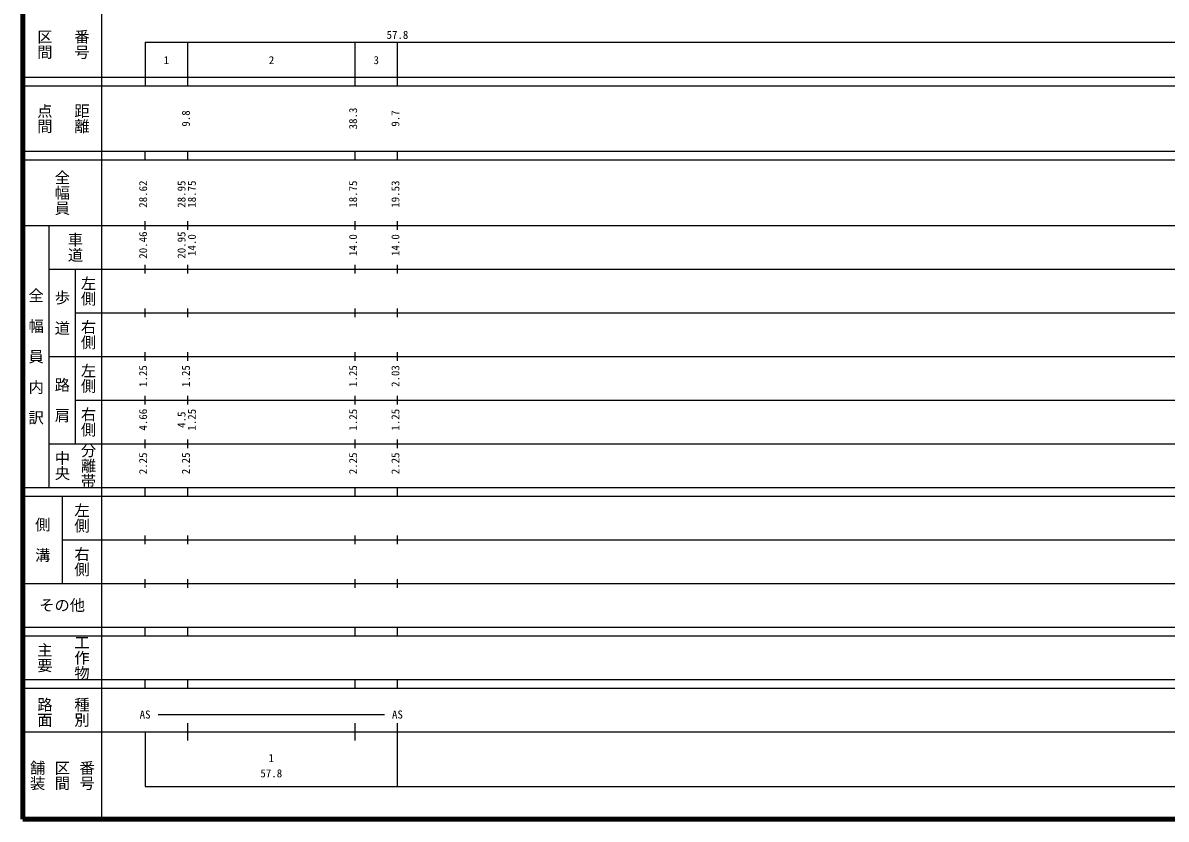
# Model space of a CAD drawing. Units: millimetres on the paper, enlarged 1000 times. Extents: x 40000 to 680000, y 20000 to 380000.
# Drawn here: x 40000 to 301884, y 20000 to 202409 of the extents above; entities that cross this region are included whole.
import ezdxf
from ezdxf.enums import TextEntityAlignment as Align

# ---------------------------------------------------------------- set-up
doc = ezdxf.new("R2010")
doc.units = ezdxf.units.MM
doc.header["$LTSCALE"] = 1000
doc.layers.add('M-TTL', color=2, linetype='Continuous', lineweight=140)
doc.layers.add('M-TTL-BAND', color=7, linetype='Continuous', lineweight=25)
doc.styles.add('@ＭＳ ゴシック', font='')
doc.styles.add('ＭＳ ゴシック', font='')
doc.styles.get('@ＭＳ ゴシック').set_extended_font_data('@MS Gothic')
doc.styles.get('ＭＳ ゴシック').set_extended_font_data('MS Gothic')

msp = doc.modelspace()

# ---------------------------------------------------------------- linework, layer by layer
at = {"layer": 'M-TTL'}
for p, q in [((40000, 380000), (40000, 20000)), ((40000, 20000), (680000, 20000))]:
    msp.add_line(p, q, dxfattribs=at)
at = {"layer": 'M-TTL-BAND'}
for p, q in [((58000, 370000), (58000, 20000)), ((68000, 198000), (579000, 198000)), ((68000, 198000), (68000, 188000)), ((77800, 188000), (77800, 198000)), ((116100, 188000), (116100, 198000)), ((125800, 188000), (125800, 198000)), ((40000, 190000), (579000, 190000)), ((40000, 188000), (579000, 188000)), ((40000, 173000), (579000, 173000)), ((68000, 171000), (68000, 173000)), ((77800, 171000), (77800, 173000)), ((116100, 171000), (116100, 173000)), ((125800, 171000), (125800, 173000)), ((40000, 171000), (579000, 171000)), ((40000, 156000), (579000, 156000)), ((46000, 96000), (46000, 156000)), ((68000, 155000), (68000, 157000)), ((77800, 155000), (77800, 157000)), ((116100, 155000), (116100, 157000)), ((125800, 155000), (125800, 157000)), ((68000, 145000), (68000, 147000)), ((77800, 145000), (77800, 147000)), ((116100, 145000), (116100, 147000)), ((125800, 145000), (125800, 147000)), ((46000, 146000), (579000, 146000)), ((52000, 146000), (52000, 106000)), ((68000, 135000), (68000, 137000)), ((77800, 135000), (77800, 137000)), ((116100, 135000), (116100, 137000)), ((125800, 135000), (125800, 137000)), ((52000, 136000), (579000, 136000)), ((46000, 126000), (579000, 126000)), ((68000, 125000), (68000, 127000)), ((77800, 125000), (77800, 127000)), ((116100, 125000), (116100, 127000)), ((125800, 125000), (125800, 127000)), ((52000, 116000), (579000, 116000)), ((68000, 115000), (68000, 117000)), ((77800, 115000), (77800, 117000)), ((116100, 115000), (116100, 117000)), ((125800, 115000), (125800, 117000)), ((46000, 106000), (579000, 106000)), ((68000, 105000), (68000, 107000)), ((77800, 105000), (77800, 107000)), ((116100, 105000), (116100, 107000)), ((125800, 105000), (125800, 107000)), ((40000, 96000), (579000, 96000)), ((68000, 94000), (68000, 96000)), ((77800, 94000), (77800, 96000)), ((116100, 94000), (116100, 96000)), ((125800, 94000), (125800, 96000)), ((40000, 94000), (579000, 94000)), ((49000, 94000), (49000, 74000)), ((49000, 84000), (579000, 84000)), ((68000, 83000), (68000, 85000)), ((77800, 83000), (77800, 85000)), ((116100, 83000), (116100, 85000)), ((125800, 83000), (125800, 85000)), ((40000, 74000), (579000, 74000)), ((68000, 73000), (68000, 75000)), ((77800, 73000), (77800, 75000)), ((116100, 73000), (116100, 75000)), ((125800, 73000), (125800, 75000)), ((40000, 64000), (579000, 64000)), ((68000, 62000), (68000, 64000)), ((77800, 62000), (77800, 64000)), ((116100, 62000), (116100, 64000)), ((125800, 62000), (125800, 64000)), ((40000, 62000), (579000, 62000)), ((40000, 52000), (579000, 52000)), ((40000, 50000), (579000, 50000)), ((68000, 50000), (68000, 52000)), ((77800, 50000), (77800, 52000)), ((116100, 50000), (116100, 52000)), ((125800, 50000), (125800, 52000)), ((71000, 44000), (122800, 44000)), ((77800, 38000), (77800, 42000)), ((116100, 38000), (116100, 42000)), ((125800, 27500), (125800, 42000)), ((40000, 40000), (579000, 40000)), ((68000, 40000), (68000, 27500)), ((68000, 27500), (579000, 27500))]:
    msp.add_line(p, q, dxfattribs=at)

# ---------------------------------------------------------------- texts
at = {"layer": 'M-TTL-BAND', "style": '@ＭＳ ゴシック'}
for s, p in [('区間', (45000, 197500)), ('番号', (53500, 197500)), ('点間', (45000, 180500)), ('距離', (53500, 180500)), ('全幅員', (49000, 163500)), ('車道', (52000, 151000)), ('左側', (55000, 141000)), ('全\u3000幅\u3000員\u3000内\u3000訳', (43000, 126000)), ('歩\u3000道', (49000, 136000)), ('右側', (55000, 131000)), ('左側', (55000, 121000)), ('路\u3000肩', (49000, 116000)), ('右側', (55000, 111000)), ('分離帯', (55000, 101000)), ('中央', (49000, 101000)), ('左側', (53500, 89000)), ('側\u3000溝', (44500, 84000)), ('右側', (53500, 79000)), ('主要', (45000, 57000)), ('工作物', (53500, 57000)), ('路面', (45000, 44500)), ('種別', (53500, 44500)), ('舗装', (43333, 30000)), ('区間', (49000, 30000)), ('番号', (54667, 30000))]:
    msp.add_text(s, height=2566, rotation=270, dxfattribs=at).set_placement(p, align=Align.MIDDLE_CENTER)
at = {"layer": 'M-TTL-BAND', "style": 'ＭＳ ゴシック'}
for s, p in [('57.8', (125800, 198195)), ('1', (72900, 192405)), ('2', (96950, 192405)), ('3', (120950, 192405)), ('AS', (68000, 42500)), ('AS', (125800, 42500)), ('1', (96900, 32523)), ('57.8', (96900, 29033))]:
    msp.add_text(s, height=1833, dxfattribs=at).set_placement(p, align=Align.BOTTOM_CENTER)
for s, p in [('9.8', (78800, 180500)), ('38.3', (117100, 180500)), ('9.7', (126800, 180500)), ('28.62', (69000, 163174)), ('28.95', (77800, 163174)), ('18.75', (80170, 163174)), ('18.75', (117100, 163174)), ('19.53', (126800, 163174)), ('20.46', (69000, 151500)), ('20.95', (77800, 151500)), ('14.0', (80170, 151500)), ('14.0', (117100, 151500)), ('14.0', (126800, 151500)), ('1.25', (69000, 121500)), ('1.25', (78800, 121500)), ('1.25', (117100, 121500)), ('2.03', (126800, 121500)), ('4.66', (69000, 111500)), ('4.5', (77800, 111500)), ('1.25', (80170, 111500)), ('1.25', (117100, 111500)), ('1.25', (126800, 111500)), ('2.25', (69000, 101500)), ('2.25', (78800, 101500)), ('2.25', (117100, 101500)), ('2.25', (126800, 101500))]:
    msp.add_text(s, height=1833, rotation=90, dxfattribs=at).set_placement(p, align=Align.BOTTOM_CENTER)
msp.add_text('その他', height=2566, dxfattribs=at).set_placement((49000, 69000), align=Align.MIDDLE_CENTER)

doc.saveas('drawing.dxf')
